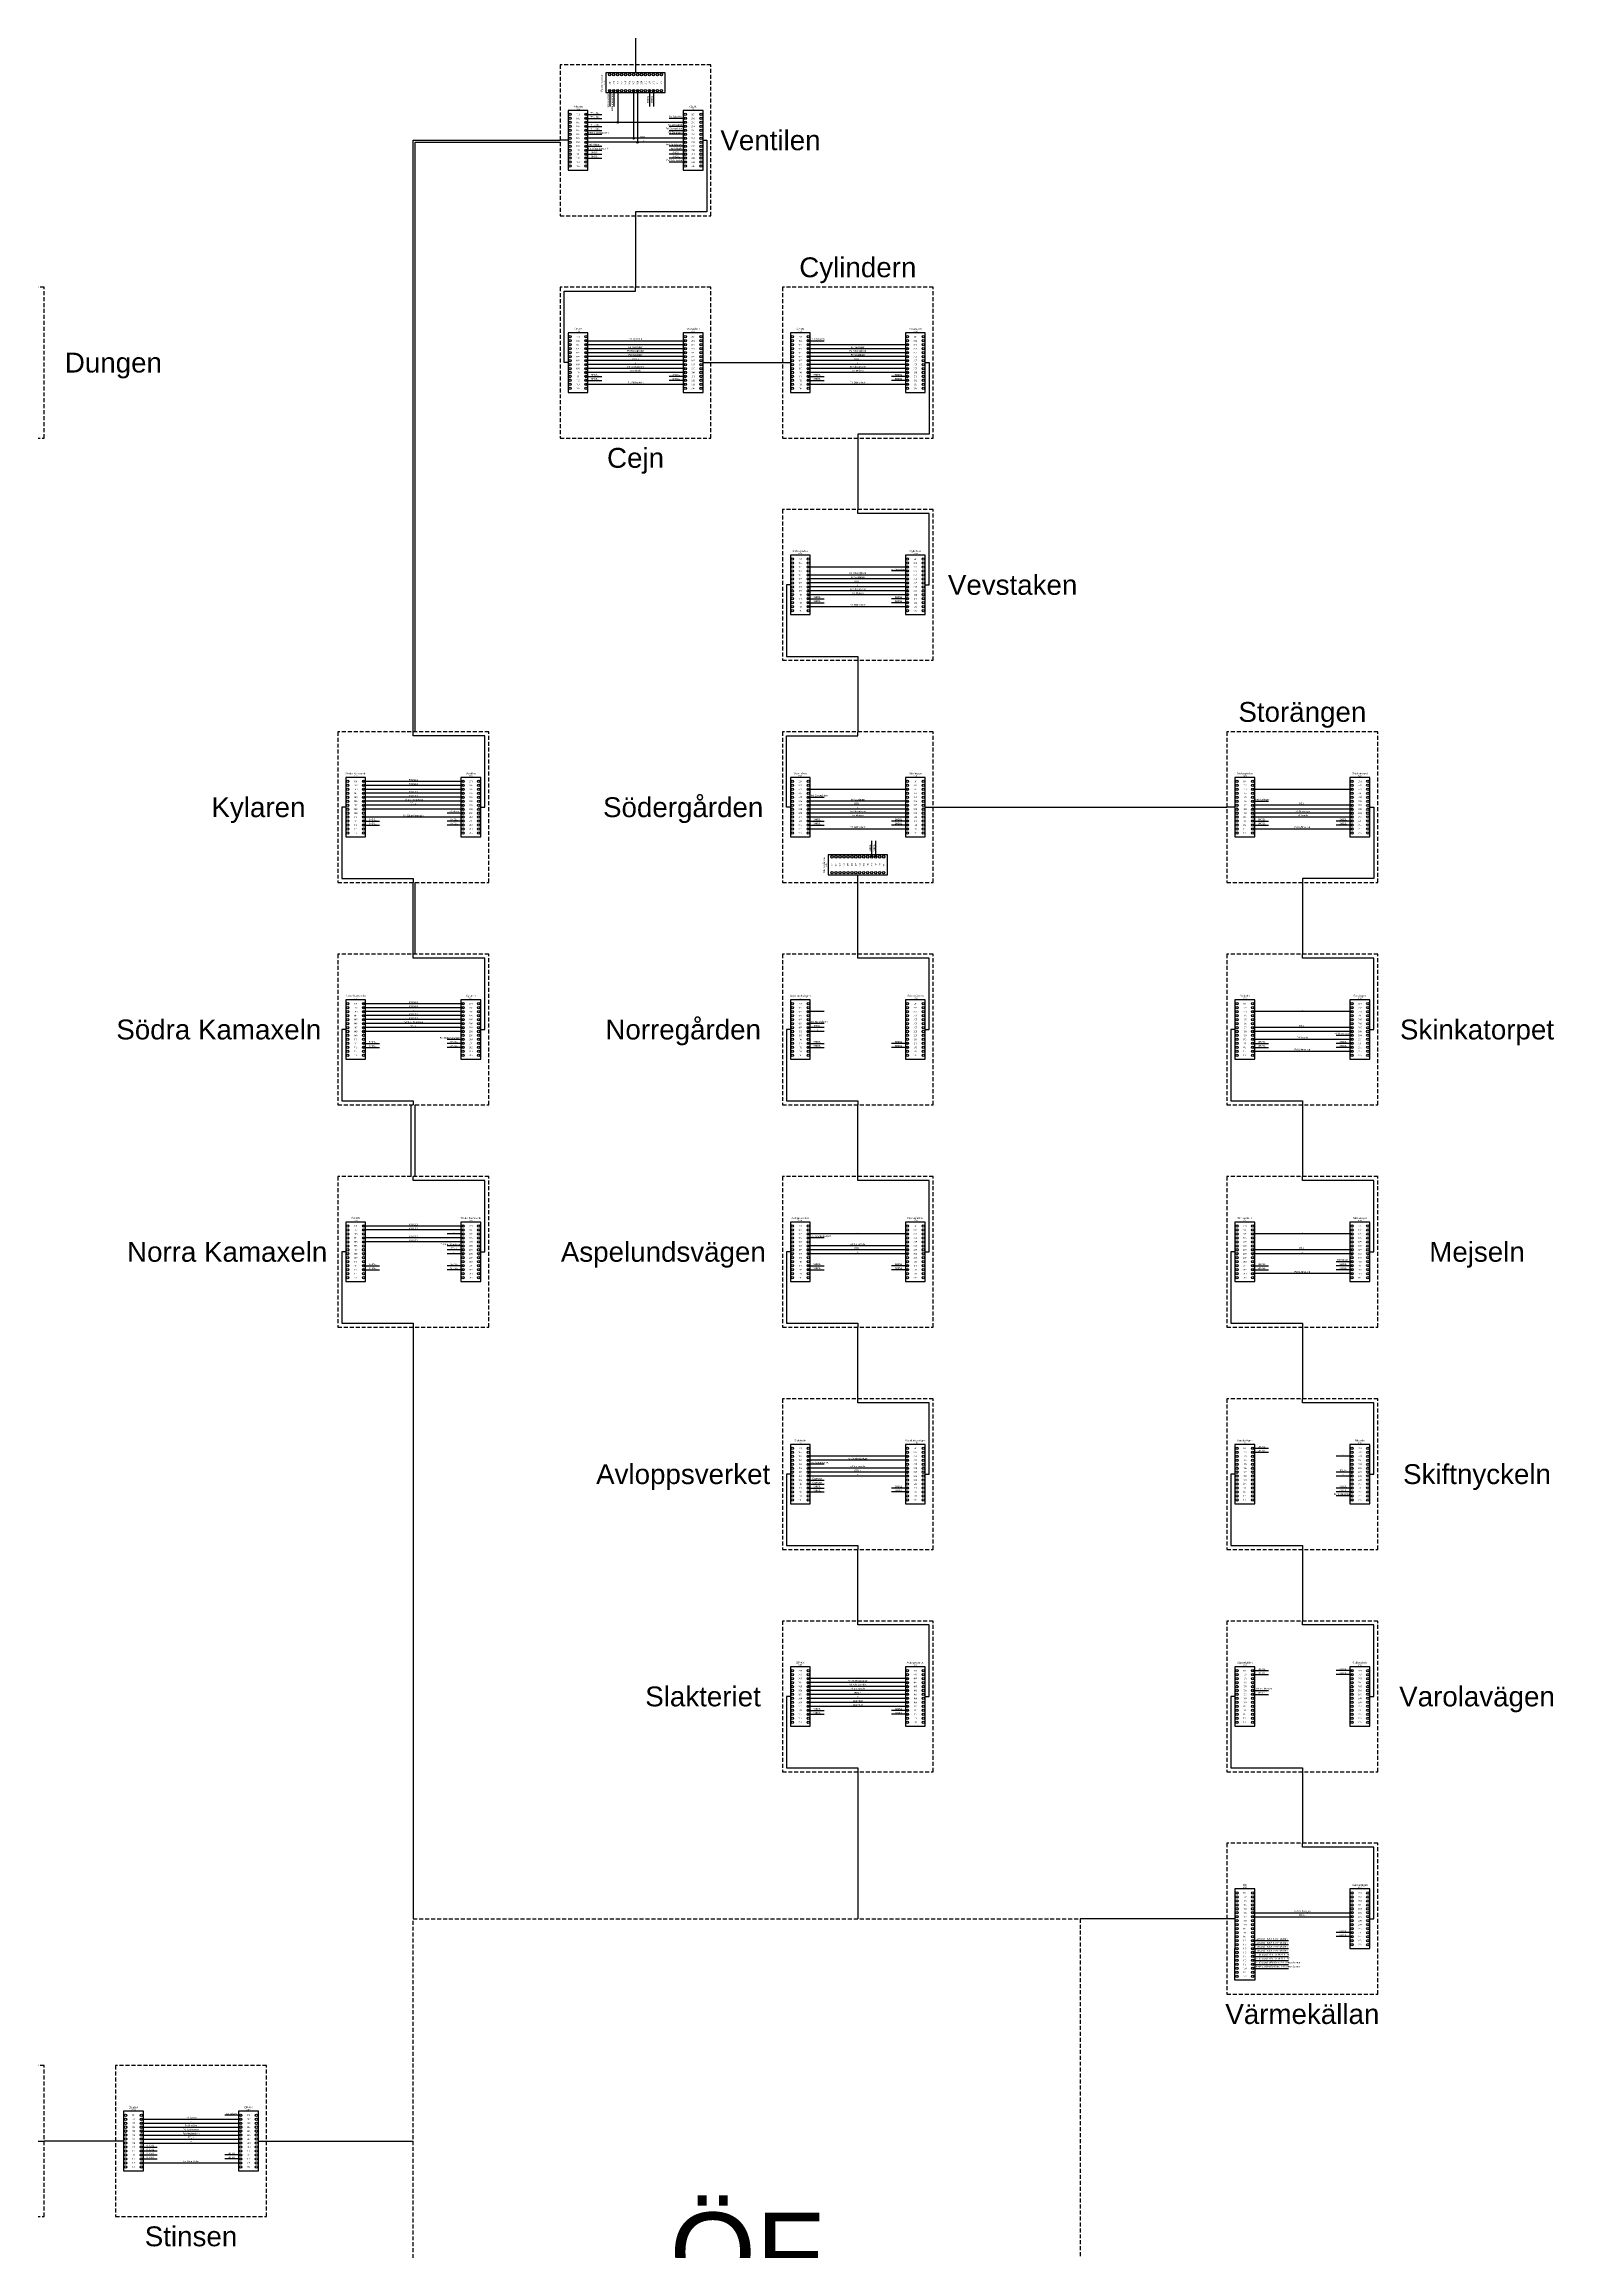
# Model space of a CAD drawing. Header units: millimetres. Extents: x -2095 to -606, y -833 to 1125.
# Drawn here: x -987 to -606, y -106 to 450 of the extents above; entities that cross this region are included whole.
import ezdxf
from ezdxf.enums import TextEntityAlignment as Align

# ---------------------------------------------------------------- set-up
doc = ezdxf.new("R2010")
doc.units = ezdxf.units.MM
doc.header["$MEASUREMENT"] = 0
doc.linetypes.add('DASHEDX2', pattern=[1.5, 1, -0.5])
for name, color, linetype in [('FEL', 1, 'Continuous'), ('FELSIGNAL KABEL', 1, 'Continuous'), ('Infotext', 7, 'Continuous'), ('Linje', 7, 'Continuous'), ('MINUS', 7, 'Continuous'), ('Ovrigt', 7, 'Continuous'), ('Plint', 7, 'Continuous'), ('PLUS', 7, 'Continuous'), ('RTU KABEL', 5, 'Continuous'), ('RTU+', 7, 'Continuous'), ('RTU211', 5, 'Continuous'), ('SENEA', 3, 'Continuous'), ('Station', 7, 'DASHEDX2')]:
    doc.layers.add(name, color=color, linetype=linetype)
doc.styles.add('plintnummer', font='iso.shx')
doc.styles.get("Standard").update_dxf_attribs({"font": 'arial.ttf'})

# ---------------------------------------------------------------- blocks, each defined once
blk = doc.blocks.new('stn4')
blk.add_lwpolyline([(-19, -19), (19, -19), (19, 19), (-19, 19)], close=True)
blk.add_attdef('STATIONSNAMN', text='', height=5).set_placement((0, -24), align=Align.MIDDLE_CENTER)
blk = doc.blocks.new('fstn')
blk.add_lwpolyline([(0, 168), (168, 168), (168, 0), (0, 0)], close=True)
blk.add_attdef('FÖRDELNINGSSTATION', text='', height=20).set_placement((84, 84), align=Align.MIDDLE_CENTER)
blk = doc.blocks.new('*U5')
for p, q in [((5, 15), (0, 15)), ((0, 15), (0, 0)), ((5, 0), (5, 15)), ((0, 0), (5, 0))]:
    blk.add_line(p, q)
for centre in [(0.5, 14), (0.5, 13), (0.5, 12), (0.5, 11), (4.5, 14), (4.5, 13), (4.5, 12), (4.5, 11), (0.5, 10), (0.5, 9), (0.5, 8), (0.5, 7), (0.5, 6), (4.5, 10), (4.5, 9), (4.5, 8), (4.5, 7), (4.5, 6), (0.5, 5), (0.5, 4), (0.5, 3), (0.5, 2), (0.5, 1), (4.5, 5), (4.5, 4), (4.5, 3), (4.5, 2), (4.5, 1)]:
    blk.add_circle(centre, 0.3)
at = {"lineweight": 5, "char_height": 0.4, "attachment_point": 5, "style": 'plintnummer'}
for s, insert in [('204', (2.5, 11)), ('203', (2.5, 12)), ('202', (2.5, 13)), ('201', (2.5, 14)), ('208', (2.5, 7)), ('205', (2.5, 10)), ('206', (2.5, 9)), ('207', (2.5, 8)), ('209', (2.5, 6)), ('214', (2.5, 1)), ('210', (2.5, 5)), ('212', (2.5, 3)), ('213', (2.5, 2)), ('211', (2.5, 4))]:
    blk.add_mtext_dynamic_manual_height_columns(s, width=1.4076, gutter_width=1, heights=[0], dxfattribs=dict(at, insert=insert))
for tag, height, p in [('KABELNUMMER', 0.3, (2.5, 15.4)), ('TILL', 0.5, (2.5, 16))]:
    blk.add_attdef(tag, text='', height=height).set_placement(p, align=Align.MIDDLE_CENTER)
blk = doc.blocks.new('*U13')
for p, q in [((5, 15), (0, 15)), ((0, 15), (0, 0)), ((5, 0), (5, 15))]:
    blk.add_line(p, q)
blk.add_lwpolyline([(5, 0), (5, -8), (0, -8), (0, 0)])
for centre in [(0.5, 14), (0.5, 13), (0.5, 12), (0.5, 11), (4.5, 14), (4.5, 13), (4.5, 12), (4.5, 11), (0.5, 10), (0.5, 9), (0.5, 8), (0.5, 7), (0.5, 6), (4.5, 10), (4.5, 9), (4.5, 8), (4.5, 7), (4.5, 6), (0.5, 5), (0.5, 4), (0.5, 3), (0.5, 2), (0.5, 1), (0.5, 0), (4.5, 5), (4.5, 4), (4.5, 3), (4.5, 2), (4.5, 1), (4.5, 0), (0.5, -1), (0.5, -2), (0.5, -3), (0.5, -4), (0.5, -5), (4.5, -1), (4.5, -2), (4.5, -3), (4.5, -4), (4.5, -5), (0.5, -6), (0.5, -7), (4.5, -6), (4.5, -7)]:
    blk.add_circle(centre, 0.3)
at = {"lineweight": 5, "char_height": 0.4, "attachment_point": 5, "style": 'plintnummer'}
for s, insert in [('104', (2.5, 11)), ('103', (2.5, 12)), ('102', (2.5, 13)), ('101', (2.5, 14)), ('108', (2.5, 7)), ('105', (2.5, 10)), ('106', (2.5, 9)), ('107', (2.5, 8)), ('109', (2.5, 6)), ('114', (2.5, 1)), ('115', (2.5, 0)), ('110', (2.5, 5)), ('112', (2.5, 3)), ('113', (2.5, 2)), ('111', (2.5, 4)), ('120', (2.5, -5)), ('115', (2.5, -1)), ('118', (2.5, -3)), ('119', (2.5, -4)), ('117', (2.5, -2)), ('122', (2.5, -7)), ('121', (2.5, -6))]:
    blk.add_mtext_dynamic_manual_height_columns(s, width=1.4076, gutter_width=1, heights=[0], dxfattribs=dict(at, insert=insert))
for tag, height, p in [('KABELNUMMER', 0.3, (2.5, 15.4)), ('TILL', 0.5, (2.5, 16))]:
    blk.add_attdef(tag, text='', height=height).set_placement(p, align=Align.MIDDLE_CENTER)
blk = doc.blocks.new('*U4')
for p, q in [((5, 15), (0, 15)), ((0, 15), (0, 0)), ((5, 0), (5, 15)), ((0, 0), (5, 0))]:
    blk.add_line(p, q)
for centre in [(0.5, 14), (0.5, 13), (0.5, 12), (0.5, 11), (4.5, 14), (4.5, 13), (4.5, 12), (4.5, 11), (0.5, 10), (0.5, 9), (0.5, 8), (0.5, 7), (0.5, 6), (4.5, 10), (4.5, 9), (4.5, 8), (4.5, 7), (4.5, 6), (0.5, 5), (0.5, 4), (0.5, 3), (0.5, 2), (0.5, 1), (4.5, 5), (4.5, 4), (4.5, 3), (4.5, 2), (4.5, 1)]:
    blk.add_circle(centre, 0.3)
at = {"lineweight": 5, "char_height": 0.4, "attachment_point": 5, "style": 'plintnummer'}
for s, insert in [('104', (2.5, 11)), ('103', (2.5, 12)), ('102', (2.5, 13)), ('101', (2.5, 14)), ('108', (2.5, 7)), ('105', (2.5, 10)), ('106', (2.5, 9)), ('107', (2.5, 8)), ('109', (2.5, 6)), ('114', (2.5, 1)), ('110', (2.5, 5)), ('112', (2.5, 3)), ('113', (2.5, 2)), ('111', (2.5, 4))]:
    blk.add_mtext_dynamic_manual_height_columns(s, width=1.4076, gutter_width=1, heights=[0], dxfattribs=dict(at, insert=insert))
for tag, height, p in [('KABELNUMMER', 0.3, (2.5, 15.4)), ('TILL', 0.5, (2.5, 16))]:
    blk.add_attdef(tag, text='', height=height).set_placement(p, align=Align.MIDDLE_CENTER)
blk = doc.blocks.new('*U8')
for p, q in [((5, 15), (0, 15)), ((0, 15), (0, 0)), ((5, 0), (5, 15)), ((0, 0), (5, 0))]:
    blk.add_line(p, q)
for centre in [(0.5, 14), (0.5, 13), (0.5, 12), (0.5, 11), (4.5, 14), (4.5, 13), (4.5, 12), (4.5, 11), (0.5, 10), (0.5, 9), (0.5, 8), (0.5, 7), (0.5, 6), (4.5, 10), (4.5, 9), (4.5, 8), (4.5, 7), (4.5, 6), (0.5, 5), (0.5, 4), (0.5, 3), (0.5, 2), (0.5, 1), (4.5, 5), (4.5, 4), (4.5, 3), (4.5, 2), (4.5, 1)]:
    blk.add_circle(centre, 0.3)
at = {"lineweight": 5, "char_height": 0.4, "attachment_point": 5, "style": 'plintnummer'}
for s, insert in [('304', (2.5, 11)), ('302', (2.5, 13)), ('303', (2.5, 12)), ('301', (2.5, 14)), ('308', (2.5, 7)), ('309', (2.5, 6)), ('305', (2.5, 10)), ('306', (2.5, 9)), ('307', (2.5, 8)), ('314', (2.5, 1)), ('313', (2.5, 2)), ('310', (2.5, 5)), ('312', (2.5, 3)), ('311', (2.5, 4))]:
    blk.add_mtext_dynamic_manual_height_columns(s, width=1.4076, gutter_width=1, heights=[0], dxfattribs=dict(at, insert=insert))
for tag, height, p in [('KABELNUMMER', 0.3, (2.5, 15.4)), ('TILL', 0.5, (2.5, 16))]:
    blk.add_attdef(tag, text='', height=height).set_placement(p, align=Align.MIDDLE_CENTER)
blk = doc.blocks.new('bygel')
h = blk.add_hatch(color=256)
h.dxf.hatch_style = 1
h.paths.add_polyline_path([(0.2, 0, 1), (-0.2, 0, 1)])
blk.add_circle((0, 0), 0.2)

msp = doc.modelspace()

# ---------------------------------------------------------------- linework, layer by layer
at = {"layer": 'FEL'}
for points in [[(-844.24, 438.49), (-844.24, 434.49)], [(-843.24, 438.49), (-843.24, 434.49)], [(-825.24, 431.49), (-829.24, 431.49)], [(-825.24, 429.49), (-829.24, 429.49)], [(-829.24, 428.49), (-825.24, 428.49)], [(-850.24, 427.49), (-846.24, 427.49)], [(-850.24, 424.49), (-846.24, 424.49)], [(-850.24, 423.49), (-846.24, 423.49)], [(-825.24, 427.49), (-829.24, 427.49)], [(-825.24, 424.49), (-829.24, 424.49)], [(-825.24, 423.49), (-829.24, 423.49)], [(-825.24, 420.49), (-829.24, 420.49)], [(-850.24, 375.49), (-825.24, 375.49)], [(-825.24, 373.49), (-850.24, 373.49)], [(-794.24, 375.49), (-790.24, 375.49)], [(-769.24, 373.49), (-794.24, 373.49)], [(-850.24, 372.49), (-825.24, 372.49)], [(-825.24, 371.49), (-850.24, 371.49)], [(-825.24, 368.49), (-850.24, 368.49)], [(-825.24, 367.49), (-850.24, 367.49)], [(-794.24, 372.49), (-769.24, 372.49)], [(-769.24, 371.49), (-794.24, 371.49)], [(-769.24, 368.49), (-794.24, 368.49)], [(-769.24, 367.49), (-794.24, 367.49)], [(-825.24, 364.49), (-850.24, 364.49)], [(-769.24, 364.49), (-794.24, 364.49)], [(-769.24, 317.49), (-773.24, 317.49)], [(-794.24, 316.49), (-769.24, 316.49)], [(-769.24, 315.49), (-794.24, 315.49)], [(-769.24, 312.49), (-794.24, 312.49)], [(-769.24, 311.49), (-794.24, 311.49)], [(-769.24, 308.49), (-794.24, 308.49)], [(-881.24, 259.49), (-906.24, 259.49)], [(-881.24, 256.49), (-885.24, 256.49)], [(-794.24, 260.49), (-790.24, 260.49)], [(-769.24, 259.49), (-794.24, 259.49)], [(-769.24, 256.49), (-794.24, 256.49)], [(-682.24, 259.49), (-678.24, 259.49)], [(-657.24, 256.49), (-682.24, 256.49)], [(-881.24, 255.49), (-906.24, 255.49)], [(-769.24, 255.49), (-794.24, 255.49)], [(-769.24, 252.49), (-794.24, 252.49)], [(-657.24, 255.49), (-682.24, 255.49)], [(-657.24, 252.49), (-682.24, 252.49)], [(-881.24, 203.49), (-906.24, 203.49)], [(-790.24, 203.49), (-794.24, 203.49)], [(-657.24, 200.49), (-661.24, 200.49)], [(-881.24, 199.49), (-885.24, 199.49)], [(-657.24, 199.49), (-682.24, 199.49)], [(-657.24, 196.49), (-682.24, 196.49)], [(-881.24, 147.49), (-885.24, 147.49)], [(-790.24, 149.49), (-794.24, 149.49)], [(-769.24, 147.49), (-794.24, 147.49)], [(-657.24, 140.49), (-682.24, 140.49)], [(-657.24, 143.49), (-661.24, 143.49)], [(-769.24, 93.49), (-794.24, 93.49)], [(-790.24, 92.49), (-794.24, 92.49)], [(-769.24, 91.49), (-794.24, 91.49)], [(-657.24, 84.49), (-661.24, 84.49)], [(-769.24, 37.49), (-794.24, 37.49)], [(-769.24, 36.49), (-794.24, 36.49)], [(-769.24, 35.49), (-794.24, 35.49)], [(-682.24, 35.49), (-678.24, 35.49)], [(-682.24, -20.51), (-657.24, -20.51)], [(-937.24, -71.51), (-941.24, -71.51)], [(-962.24, -72.51), (-937.24, -72.51)], [(-962.24, -74.51), (-937.24, -74.51)], [(-962.24, -75.51), (-937.24, -75.51)], [(-962.24, -76.51), (-937.24, -76.51)], [(-962.24, -83.51), (-937.24, -83.51)]]:
    msp.add_lwpolyline(points, dxfattribs=at)
at = {"layer": 'FELSIGNAL KABEL'}
for points in [[(-893.74, 276.99), (-893.74, 425.99), (-856.74, 425.99)], [(-837.74, 406.99), (-837.74, 388.99)], [(-818.74, 369.99), (-800.74, 369.99)], [(-781.74, 350.99), (-781.74, 332.99)], [(-781.74, 294.99), (-781.74, 276.99)], [(-762.74, 257.99), (-688.74, 257.99)], [(-893.74, 220.99), (-893.74, 238.99)], [(-669.74, 238.99), (-669.74, 220.99)], [(-894.24, 164.99), (-894.24, 182.99)], [(-781.74, 164.99), (-781.74, 182.99)], [(-669.74, 182.99), (-669.74, 164.99)], [(-781.74, 108.99), (-781.74, 126.99)], [(-669.74, 126.99), (-669.74, 108.99)], [(-781.74, 52.99), (-781.74, 70.99)], [(-781.74, 14.99), (-781.74, -22.01)], [(-669.74, 14.99), (-669.74, -3.01)], [(-688.74, -22.01), (-725.74, -22.01)]]:
    msp.add_lwpolyline(points, dxfattribs=at)
at = {"layer": 'Linje'}
for points in [[(-837.74, 574.99), (-837.74, 444.99)], [(-837.74, 444.99), (-837.74, 442.99)], [(-854.74, 425.99), (-856.74, 425.99)], [(-820.74, 425.99), (-819.74, 425.99), (-819.74, 407.99), (-837.74, 407.99), (-837.74, 406.99)], [(-854.74, 369.99), (-855.74, 369.99), (-855.74, 387.99), (-837.74, 387.99), (-837.74, 388.99)], [(-820.74, 369.99), (-818.74, 369.99)], [(-800.74, 369.99), (-798.74, 369.99)], [(-764.74, 369.99), (-763.74, 369.99), (-763.74, 351.99), (-781.74, 351.99), (-781.74, 350.99)], [(-764.74, 313.99), (-763.74, 313.99), (-763.74, 331.99), (-781.74, 331.99), (-781.74, 332.99)], [(-798.74, 313.99), (-799.74, 313.99), (-799.74, 295.99), (-781.74, 295.99), (-781.74, 294.99)], [(-876.74, 257.99), (-875.74, 257.99), (-875.74, 275.99), (-893.74, 275.99), (-893.74, 276.99)], [(-798.74, 257.99), (-799.74, 257.99), (-799.74, 275.99), (-781.74, 275.99), (-781.74, 276.99)], [(-910.74, 257.99), (-911.74, 257.99), (-911.74, 239.99), (-893.74, 239.99), (-893.74, 238.99)], [(-764.74, 257.99), (-762.74, 257.99)], [(-686.74, 257.99), (-688.74, 257.99)], [(-652.74, 257.99), (-651.74, 257.99), (-651.74, 239.99), (-669.74, 239.99), (-669.74, 238.99)], [(-781.74, 238.99), (-781.74, 240.99)], [(-781.74, 220.99), (-781.74, 238.99)], [(-876.74, 201.99), (-875.74, 201.99), (-875.74, 219.99), (-893.74, 219.99), (-893.74, 220.99)], [(-764.74, 201.99), (-763.74, 201.99), (-763.74, 219.99), (-781.74, 219.99), (-781.74, 220.99)], [(-652.74, 201.99), (-651.74, 201.99), (-651.74, 219.99), (-669.74, 219.99), (-669.74, 220.99)], [(-910.74, 201.99), (-911.74, 201.99), (-911.74, 183.99), (-893.74, 183.99), (-893.74, 182.99)], [(-798.74, 201.99), (-799.74, 201.99), (-799.74, 183.99), (-781.74, 183.99), (-781.74, 182.99)], [(-686.74, 201.99), (-687.74, 201.99), (-687.74, 183.99), (-669.74, 183.99), (-669.74, 182.99)], [(-876.74, 145.99), (-875.74, 145.99), (-875.74, 163.99), (-893.74, 163.99), (-893.74, 164.99)], [(-764.74, 145.99), (-763.74, 145.99), (-763.74, 163.99), (-781.74, 163.99), (-781.74, 164.99)], [(-652.74, 145.99), (-651.74, 145.99), (-651.74, 163.99), (-669.74, 163.99), (-669.74, 164.99)], [(-910.74, 145.99), (-911.74, 145.99), (-911.74, 127.99), (-893.74, 127.99), (-893.74, 126.99)], [(-798.74, 145.99), (-799.74, 145.99), (-799.74, 127.99), (-781.74, 127.99), (-781.74, 126.99)], [(-686.74, 145.99), (-687.74, 145.99), (-687.74, 127.99), (-669.74, 127.99), (-669.74, 126.99)], [(-764.74, 89.99), (-763.74, 89.99), (-763.74, 107.99), (-781.74, 107.99), (-781.74, 108.99)], [(-652.74, 89.99), (-651.74, 89.99), (-651.74, 107.99), (-669.74, 107.99), (-669.74, 108.99)], [(-798.74, 89.99), (-799.74, 89.99), (-799.74, 71.99), (-781.74, 71.99), (-781.74, 70.99)], [(-686.74, 89.99), (-687.74, 89.99), (-687.74, 71.99), (-669.74, 71.99), (-669.74, 70.99)], [(-669.74, 70.99), (-669.74, 52.99)], [(-764.74, 33.99), (-763.74, 33.99), (-763.74, 51.99), (-781.74, 51.99), (-781.74, 52.99)], [(-652.74, 33.99), (-651.74, 33.99), (-651.74, 51.99), (-669.74, 51.99), (-669.74, 52.99)], [(-798.74, 33.99), (-799.74, 33.99), (-799.74, 15.99), (-781.74, 15.99), (-781.74, 14.99)], [(-686.74, 33.99), (-687.74, 33.99), (-687.74, 15.99), (-669.74, 15.99), (-669.74, 14.99)], [(-652.74, -22.01), (-651.74, -22.01), (-651.74, -4.01), (-669.74, -4.01), (-669.74, -3.01)], [(-686.74, -22.01), (-688.74, -22.01)], [(-988.74, -78.01), (-986.74, -78.01)], [(-968.74, -78.01), (-986.74, -78.01)], [(-966.74, -78.01), (-968.74, -78.01)], [(-949.74, -78.01), (-949.74, -78.01)], [(-932.74, -78.01), (-930.74, -78.01)], [(-930.74, -78.01), (-893.74, -78.01)]]:
    msp.add_lwpolyline(points, dxfattribs=at)
msp.add_lwpolyline([(-837.74, 369.99), (-837.74, 369.99)], close=True, dxfattribs=at)
at = {"layer": 'MINUS'}
for points in [[(-842.24, 438.49), (-842.24, 430.49)], [(-825.24, 430.49), (-850.24, 430.49)], [(-825.24, 374.49), (-850.24, 374.49)], [(-769.24, 374.49), (-794.24, 374.49)], [(-769.24, 318.49), (-794.24, 318.49)], [(-881.24, 262.49), (-906.24, 262.49)], [(-769.24, 262.49), (-794.24, 262.49)], [(-657.24, 262.49), (-682.24, 262.49)], [(-881.24, 206.49), (-906.24, 206.49)], [(-790.24, 206.49), (-794.24, 206.49)], [(-657.24, 206.49), (-682.24, 206.49)], [(-881.24, 150.49), (-885.24, 150.49)], [(-769.24, 150.49), (-794.24, 150.49)], [(-657.24, 150.49), (-682.24, 150.49)], [(-769.24, 94.49), (-794.24, 94.49)], [(-657.24, 94.49), (-661.24, 94.49)], [(-769.24, 38.49), (-794.24, 38.49)], [(-962.24, -73.51), (-937.23, -73.51)]]:
    msp.add_lwpolyline(points, dxfattribs=at)
at = {"layer": 'Ovrigt'}
for points in [[(-794.24, 88.49), (-790.24, 88.49)], [(-794.24, 87.49), (-790.24, 87.49)], [(-769.24, 32.49), (-794.24, 32.49)], [(-769.24, 31.49), (-794.24, 31.49)], [(-682.24, -27.51), (-673.24, -27.51)], [(-682.24, -28.51), (-673.24, -28.51)], [(-682.24, -29.51), (-673.24, -29.51)], [(-682.24, -30.51), (-673.24, -30.51)], [(-682.24, -31.51), (-673.24, -31.51)], [(-682.24, -32.51), (-673.24, -32.51)], [(-682.24, -33.51), (-673.24, -33.51)], [(-682.24, -34.51), (-673.24, -34.51)]]:
    msp.add_lwpolyline(points, dxfattribs=at)
at = {"layer": 'PLUS'}
for points in [[(-837.24, 438.49), (-837.24, 425.49)], [(-825.24, 425.49), (-850.24, 425.49)], [(-825.24, 369.49), (-850.24, 369.49)], [(-769.24, 369.49), (-794.24, 369.49)], [(-769.24, 313.49), (-794.24, 313.49)], [(-881.24, 257.49), (-906.24, 257.49)], [(-769.24, 257.49), (-794.24, 257.49)], [(-657.24, 257.49), (-682.24, 257.49)], [(-881.24, 201.49), (-906.24, 201.49)], [(-790.24, 201.49), (-794.24, 201.49)], [(-657.24, 201.49), (-682.24, 201.49)], [(-881.24, 145.49), (-885.24, 145.49)], [(-769.24, 145.49), (-794.24, 145.49)], [(-657.24, 145.49), (-682.24, 145.49)], [(-769.24, 89.49), (-794.24, 89.49)], [(-657.24, 89.49), (-661.24, 89.49)], [(-769.24, 33.49), (-794.24, 33.49)], [(-962.24, -78.51), (-937.23, -78.51)]]:
    msp.add_lwpolyline(points, dxfattribs=at)
at = {"layer": 'RTU KABEL'}
for points in [[(-893.24, 276.99), (-893.24, 425.49), (-856.74, 425.49)], [(-893.24, 220.99), (-893.24, 238.99)], [(-893.24, 164.99), (-893.24, 182.99)], [(-893.74, 126.99), (-893.74, -22.01)]]:
    msp.add_lwpolyline(points, dxfattribs=at)
at = {"layer": 'RTU+'}
for points in [[(-838.24, 438.49), (-838.24, 426.49)], [(-825.24, 426.49), (-850.24, 426.49)], [(-825.24, 370.49), (-850.24, 370.49)], [(-769.24, 370.49), (-794.24, 370.49)], [(-769.24, 314.49), (-794.24, 314.49)], [(-881.24, 258.49), (-906.24, 258.49)], [(-769.24, 258.49), (-794.24, 258.49)], [(-657.24, 258.49), (-682.24, 258.49)], [(-881.24, 202.49), (-906.24, 202.49)], [(-790.24, 202.49), (-794.24, 202.49)], [(-657.24, 202.49), (-682.24, 202.49)], [(-881.24, 146.49), (-885.24, 146.49)], [(-769.24, 146.49), (-794.24, 146.49)], [(-657.24, 146.49), (-682.24, 146.49)], [(-769.24, 90.49), (-794.24, 90.49)], [(-657.24, 90.49), (-661.24, 90.49)], [(-769.24, 34.49), (-794.24, 34.49)], [(-682.24, 34.49), (-678.24, 34.49)], [(-682.24, -21.51), (-657.24, -21.51)], [(-962.24, -77.51), (-937.23, -77.51)]]:
    msp.add_lwpolyline(points, dxfattribs=at)
at = {"layer": 'RTU211'}
for points in [[(-850.24, 432.49), (-846.24, 432.49)], [(-850.24, 431.49), (-846.24, 431.49)], [(-850.24, 429.49), (-846.24, 429.49)], [(-850.24, 428.49), (-846.24, 428.49)], [(-881.24, 264.49), (-906.24, 264.49)], [(-881.24, 263.49), (-906.24, 263.49)], [(-881.24, 261.49), (-906.24, 261.49)], [(-881.24, 260.49), (-906.24, 260.49)], [(-881.24, 208.49), (-906.24, 208.49)], [(-881.24, 207.49), (-906.24, 207.49)], [(-881.24, 205.49), (-906.24, 205.49)], [(-881.24, 204.49), (-906.24, 204.49)], [(-881.24, 152.49), (-906.24, 152.49)], [(-881.24, 151.49), (-906.24, 151.49)], [(-881.24, 149.49), (-906.24, 149.49)], [(-881.24, 148.49), (-906.24, 148.49)]]:
    msp.add_lwpolyline(points, dxfattribs=at)
at = {"layer": 'SENEA'}
for points in [[(-834.24, 438.49), (-834.24, 434.49)], [(-833.24, 438.49), (-833.24, 434.49)], [(-850.24, 422.49), (-846.24, 422.49)], [(-850.24, 421.49), (-846.24, 421.49)], [(-825.24, 422.49), (-829.24, 422.49)], [(-825.24, 421.49), (-829.24, 421.49)], [(-850.24, 366.49), (-846.24, 366.49)], [(-850.24, 365.49), (-846.24, 365.49)], [(-825.24, 366.49), (-829.24, 366.49)], [(-825.24, 365.49), (-829.24, 365.49)], [(-794.24, 366.49), (-790.24, 366.49)], [(-794.24, 365.49), (-790.24, 365.49)], [(-769.24, 366.49), (-773.24, 366.49)], [(-769.24, 365.49), (-773.24, 365.49)], [(-794.24, 310.49), (-790.24, 310.49)], [(-794.24, 309.49), (-790.24, 309.49)], [(-769.24, 310.49), (-773.24, 310.49)], [(-769.24, 309.49), (-773.24, 309.49)], [(-906.24, 254.49), (-902.24, 254.49)], [(-906.24, 253.49), (-902.24, 253.49)], [(-881.24, 254.49), (-885.24, 254.49)], [(-881.24, 253.49), (-885.24, 253.49)], [(-794.24, 254.49), (-790.24, 254.49)], [(-794.24, 253.49), (-790.24, 253.49)], [(-769.24, 254.49), (-773.24, 254.49)], [(-769.24, 253.49), (-773.24, 253.49)], [(-682.24, 254.49), (-678.24, 254.49)], [(-682.24, 253.49), (-678.24, 253.49)], [(-657.24, 254.49), (-661.24, 254.49)], [(-657.24, 253.49), (-661.24, 253.49)], [(-778.24, 245.49), (-778.24, 249.49)], [(-777.24, 245.49), (-777.24, 249.49)], [(-906.24, 198.49), (-902.24, 198.49)], [(-906.24, 197.49), (-902.24, 197.49)], [(-881.24, 198.49), (-885.24, 198.49)], [(-881.24, 197.49), (-885.24, 197.49)], [(-794.24, 198.49), (-790.24, 198.49)], [(-794.24, 197.49), (-790.24, 197.49)], [(-769.24, 198.49), (-773.24, 198.49)], [(-769.24, 197.49), (-773.24, 197.49)], [(-682.24, 198.49), (-678.24, 198.49)], [(-682.24, 197.49), (-678.24, 197.49)], [(-657.24, 198.49), (-661.24, 198.49)], [(-657.24, 197.49), (-661.24, 197.49)], [(-906.24, 142.49), (-902.24, 142.49)], [(-906.24, 141.49), (-902.24, 141.49)], [(-881.24, 142.49), (-885.24, 142.49)], [(-881.24, 141.49), (-885.24, 141.49)], [(-794.24, 142.49), (-790.24, 142.49)], [(-794.24, 141.49), (-790.24, 141.49)], [(-769.24, 142.49), (-773.24, 142.49)], [(-769.24, 141.49), (-773.24, 141.49)], [(-682.24, 142.49), (-678.24, 142.49)], [(-682.24, 141.49), (-678.24, 141.49)], [(-657.24, 142.49), (-661.24, 142.49)], [(-657.24, 141.49), (-661.24, 141.49)], [(-682.24, 96.49), (-678.24, 96.49)], [(-682.24, 95.49), (-678.24, 95.49)], [(-794.24, 86.49), (-790.24, 86.49)], [(-794.24, 85.49), (-790.24, 85.49)], [(-769.24, 86.49), (-773.24, 86.49)], [(-769.24, 85.49), (-773.24, 85.49)], [(-657.24, 86.49), (-661.24, 86.49)], [(-657.24, 85.49), (-661.24, 85.49)], [(-682.24, 40.49), (-678.24, 40.49)], [(-682.24, 39.49), (-678.24, 39.49)], [(-657.24, 40.49), (-661.24, 40.49)], [(-657.24, 39.49), (-661.24, 39.49)], [(-794.24, 30.49), (-790.24, 30.49)], [(-794.24, 29.49), (-790.24, 29.49)], [(-769.24, 30.49), (-773.24, 30.49)], [(-769.24, 29.49), (-773.24, 29.49)], [(-657.24, -25.51), (-661.24, -25.51)], [(-657.24, -26.51), (-661.24, -26.51)], [(-962.24, -79.51), (-958.24, -79.51)], [(-962.24, -80.51), (-958.24, -80.51)], [(-962.24, -81.51), (-958.24, -81.51)], [(-962.24, -82.51), (-958.24, -82.51)], [(-937.24, -81.51), (-941.24, -81.51)], [(-937.24, -82.51), (-941.24, -82.51)]]:
    msp.add_lwpolyline(points, dxfattribs=at)

# ---------------------------------------------------------------- block references
at = {"layer": 'Linje', "rotation": 90.00000000000001}
msp.add_blockref('*U4', (-774.24, 240.99), dxfattribs=at).add_auto_attribs({'TILL': 'Norregården', 'KABELNUMMER': 'S250'})
at = {"layer": 'MINUS'}
msp.add_blockref('bygel', (-842.24, 430.49), dxfattribs=at)
at = {"layer": 'Plint', "rotation": 90.00000000000001}
msp.add_blockref('*U8', (-830.24, 437.99), dxfattribs=at).add_auto_attribs({'TILL': 'Brandmannen', 'KABELNUMMER': 'S150'})
at = {"layer": 'Plint'}
for name, p, values in [('*U4', (-854.74, 418.49), {'TILL': 'Kylaren', 'KABELNUMMER': 'S152'}), ('*U5', (-825.74, 418.49), {'TILL': 'CEJN', 'KABELNUMMER': 'S'}), ('*U4', (-854.74, 362.49), {'TILL': 'CEJN', 'KABELNUMMER': 'S160'}), ('*U5', (-825.74, 362.49), {'TILL': 'Vevstaken', 'KABELNUMMER': 'S250'}), ('*U4', (-798.74, 362.49), {'TILL': 'CEJN', 'KABELNUMMER': 'S160'}), ('*U5', (-769.74, 362.49), {'TILL': 'Vevstaken', 'KABELNUMMER': 'S250'}), ('*U4', (-798.74, 306.49), {'TILL': 'Södergården', 'KABELNUMMER': 'S423'}), ('*U5', (-769.74, 306.49), {'TILL': 'Cylindern', 'KABELNUMMER': 'S250'}), ('*U4', (-910.74, 250.49), {'TILL': 'Södra Kamaxeln', 'KABELNUMMER': 'S152'}), ('*U5', (-881.74, 250.49), {'TILL': 'Ventilen', 'KABELNUMMER': 'S122'}), ('*U5', (-798.74, 250.49), {'TILL': 'Vevstaken', 'KABELNUMMER': 'S339'}), ('*U8', (-769.74, 250.49), {'TILL': 'Storängen', 'KABELNUMMER': 'S341'}), ('*U4', (-686.74, 250.49), {'TILL': 'Södergården', 'KABELNUMMER': 'S454'}), ('*U5', (-657.74, 250.49), {'TILL': 'Skinkatorpet', 'KABELNUMMER': 'S456'}), ('*U4', (-910.74, 194.49), {'TILL': 'Norra Kamaxeln', 'KABELNUMMER': 'S152'}), ('*U5', (-881.74, 194.49), {'TILL': 'Kylaren', 'KABELNUMMER': 'S390'}), ('*U4', (-798.74, 194.49), {'TILL': 'Aspelundsvägen', 'KABELNUMMER': 'S81'}), ('*U5', (-769.74, 194.49), {'TILL': 'Södergården', 'KABELNUMMER': 'S250'}), ('*U4', (-686.74, 194.49), {'TILL': 'Mejseln', 'KABELNUMMER': 'S458'}), ('*U5', (-657.74, 194.49), {'TILL': 'Storängen', 'KABELNUMMER': 'S456'}), ('*U4', (-910.74, 138.49), {'TILL': 'ÖF-KK', 'KABELNUMMER': 'S666'}), ('*U5', (-881.74, 138.49), {'TILL': 'Södra Kamaxeln', 'KABELNUMMER': 'S668'}), ('*U4', (-798.74, 138.49), {'TILL': 'Avloppsverket', 'KABELNUMMER': 'S138'}), ('*U5', (-769.74, 138.49), {'TILL': 'Norregården', 'KABELNUMMER': 'S296'}), ('*U5', (-686.74, 138.49), {'TILL': 'Skiftnyckeln', 'KABELNUMMER': 'S482'}), ('*U4', (-657.74, 138.49), {'TILL': 'Skinatorpet', 'KABELNUMMER': 'S458'}), ('*U4', (-798.74, 82.49), {'TILL': 'Slakteriet', 'KABELNUMMER': 'S36'}), ('*U5', (-769.74, 82.49), {'TILL': 'Aspelundsvägen', 'KABELNUMMER': 'S138'}), ('*U4', (-686.74, 82.49), {'TILL': 'Varolavägen', 'KABELNUMMER': 'S'}), ('*U5', (-657.74, 82.49), {'TILL': 'Mejseln', 'KABELNUMMER': 'S482'}), ('*U5', (-798.74, 26.49), {'TILL': 'ÖF-KK', 'KABELNUMMER': 'S355'}), ('*U4', (-769.74, 26.49), {'TILL': 'Avloppsverket', 'KABELNUMMER': 'S36'}), ('*U4', (-686.74, 26.49), {'TILL': 'Värmekällan', 'KABELNUMMER': 'S724'}), ('*U5', (-657.74, 26.49), {'TILL': 'Skiftnyckeln', 'KABELNUMMER': 'S482'}), ('*U13', (-686.74, -29.51), {'TILL': 'ÖF', 'KABELNUMMER': 'S597'}), ('*U5', (-657.74, -29.51), {'TILL': 'Varolavägen', 'KABELNUMMER': 'S647'}), ('*U4', (-966.74, -85.51), {'TILL': 'Eldaren', 'KABELNUMMER': 'S426'}), ('*U5', (-937.74, -85.51), {'TILL': 'ÖF-KK', 'KABELNUMMER': 'S152'})]:
    msp.add_blockref(name, p, dxfattribs=at).add_auto_attribs(values)
at = {"layer": 'PLUS'}
msp.add_blockref('bygel', (-837.24, 425.49), dxfattribs=at)
at = {"layer": 'RTU+'}
msp.add_blockref('bygel', (-838.24, 426.49), dxfattribs=at)
at = {"layer": 'Station'}
ref = msp.add_blockref('stn4', (-837.74, 425.99), dxfattribs=at)
ref.add_attrib('STATIONSNAMN', 'Ventilen', dxfattribs={"layer": '0', "height": 5}).set_placement((-803.74, 425.99), align=Align.MIDDLE_CENTER)
ref = msp.add_blockref('stn4', (-781.74, 369.99), dxfattribs=at)
ref.add_attrib('STATIONSNAMN', 'Cylindern', dxfattribs={"layer": '0', "height": 5}).set_placement((-781.74, 393.99), align=Align.MIDDLE_CENTER)
ref = msp.add_blockref('stn4', (-1005.74, 369.99), dxfattribs=at)
ref.add_attrib('STATIONSNAMN', 'Dungen', dxfattribs={"layer": '0', "height": 5}).set_placement((-969.29, 369.99), align=Align.MIDDLE_CENTER)
for name, p, values in [('stn4', (-837.74, 369.99), {'STATIONSNAMN': 'Cejn'}), ('stn4', (-669.74, -22.01), {'STATIONSNAMN': 'Värmekällan'}), ('fstn', (-893.74, -190.01), {'FÖRDELNINGSSTATION': 'ÖF'}), ('stn4', (-949.74, -78.01), {'STATIONSNAMN': 'Stinsen'})]:
    msp.add_blockref(name, p, dxfattribs=at).add_auto_attribs(values)
ref = msp.add_blockref('stn4', (-781.74, 313.99), dxfattribs=at)
ref.add_attrib('STATIONSNAMN', 'Vevstaken', dxfattribs={"layer": '0', "height": 5}).set_placement((-742.74, 313.99), align=Align.MIDDLE_CENTER)
ref = msp.add_blockref('stn4', (-669.74, 257.99), dxfattribs=at)
ref.add_attrib('STATIONSNAMN', 'Storängen', dxfattribs={"layer": '0', "height": 5}).set_placement((-669.74, 281.99), align=Align.MIDDLE_CENTER)
ref = msp.add_blockref('stn4', (-893.74, 257.99), dxfattribs=at)
ref.add_attrib('STATIONSNAMN', 'Kylaren', dxfattribs={"layer": '0', "height": 5}).set_placement((-932.74, 257.99), align=Align.MIDDLE_CENTER)
ref = msp.add_blockref('stn4', (-781.74, 257.99), dxfattribs=at)
ref.add_attrib('STATIONSNAMN', 'Södergården', dxfattribs={"layer": '0', "height": 5}).set_placement((-825.74, 257.99), align=Align.MIDDLE_CENTER)
ref = msp.add_blockref('stn4', (-893.74, 201.99), dxfattribs=at)
ref.add_attrib('STATIONSNAMN', 'Södra Kamaxeln', dxfattribs={"layer": '0', "height": 5}).set_placement((-942.74, 201.99), align=Align.MIDDLE_CENTER)
ref = msp.add_blockref('stn4', (-781.74, 201.99), dxfattribs=at)
ref.add_attrib('STATIONSNAMN', 'Norregården', dxfattribs={"layer": '0', "height": 5}).set_placement((-825.74, 201.99), align=Align.MIDDLE_CENTER)
ref = msp.add_blockref('stn4', (-669.74, 201.99), dxfattribs=at)
ref.add_attrib('STATIONSNAMN', 'Skinkatorpet', dxfattribs={"layer": '0', "height": 5}).set_placement((-625.74, 201.99), align=Align.MIDDLE_CENTER)
ref = msp.add_blockref('stn4', (-893.74, 145.99), dxfattribs=at)
ref.add_attrib('STATIONSNAMN', 'Norra Kamaxeln', dxfattribs={"layer": '0', "height": 5}).set_placement((-940.63, 145.99), align=Align.MIDDLE_CENTER)
ref = msp.add_blockref('stn4', (-781.74, 145.99), dxfattribs=at)
ref.add_attrib('STATIONSNAMN', 'Aspelundsvägen', dxfattribs={"layer": '0', "height": 5}).set_placement((-830.74, 145.99), align=Align.MIDDLE_CENTER)
ref = msp.add_blockref('stn4', (-669.74, 145.99), dxfattribs=at)
ref.add_attrib('STATIONSNAMN', 'Mejseln', dxfattribs={"layer": '0', "height": 5}).set_placement((-625.74, 145.99), align=Align.MIDDLE_CENTER)
ref = msp.add_blockref('stn4', (-781.74, 89.99), dxfattribs=at)
ref.add_attrib('STATIONSNAMN', 'Avloppsverket', dxfattribs={"layer": '0', "height": 5}).set_placement((-825.74, 89.99), align=Align.MIDDLE_CENTER)
ref = msp.add_blockref('stn4', (-669.74, 89.99), dxfattribs=at)
ref.add_attrib('STATIONSNAMN', 'Skiftnyckeln', dxfattribs={"layer": '0', "height": 5}).set_placement((-625.74, 89.99), align=Align.MIDDLE_CENTER)
ref = msp.add_blockref('stn4', (-781.74, 33.99), dxfattribs=at)
ref.add_attrib('STATIONSNAMN', 'Slakteriet', dxfattribs={"layer": '0', "height": 5}).set_placement((-820.74, 33.99), align=Align.MIDDLE_CENTER)
ref = msp.add_blockref('stn4', (-669.74, 33.99), dxfattribs=at)
ref.add_attrib('STATIONSNAMN', 'Varolavägen', dxfattribs={"layer": '0', "height": 5}).set_placement((-625.74, 33.99), align=Align.MIDDLE_CENTER)
ref = msp.add_blockref('stn4', (-1005.74, -78.01), dxfattribs=at)
ref.add_attrib('STATIONSNAMN', 'Eldaren', dxfattribs={"layer": '0', "height": 5}).set_placement((-1005.74, -54.01), align=Align.MIDDLE_CENTER)

# ---------------------------------------------------------------- texts
at = {"layer": 'Infotext', "char_height": 0.4, "attachment_point": 5, "rotation": 90}
for s, width, insert in [('Fel Karusellen', 3.887, (-844.64, 435.99)), ('Fel Brandmannen', 5.5517, (-843.64, 435.57)), ('SHDSL', 3.887, (-834.64, 436.24)), ('SHDSL', 3.887, (-833.64, 436.24)), ('SHDSL', 3.887, (-778.64, 247.74)), ('SHDSL', 3.887, (-777.64, 247.74))]:
    msp.add_mtext_dynamic_manual_height_columns(s, width=width, gutter_width=1, heights=[0], dxfattribs=dict(at, insert=insert))
at = {"layer": 'Infotext', "char_height": 0.4, "attachment_point": 5}
for s, width, insert in [('RTU 211', 3.887, (-847.99, 432.89)), ('RTU 211', 3.887, (-847.99, 431.89)), ('RTU 211', 3.887, (-847.99, 429.89)), ('RTU 211', 3.887, (-847.99, 428.89)), ('-', 3.887, (-835.74, 430.89)), ('Fel Södergården', 6.3401, (-828.07, 428.89)), ('Fel Vevstaken', 3.887, (-827.75, 429.89)), ('Fel Cylindern', 3.887, (-827.63, 431.89)), ('Fel Södra Kamaxeln', 5.5127, (-847.05, 423.89)), ('Fel Norra Kamaxeln', 6.2777, (-847.08, 427.89)), ('Fel Kylaren', 3.887, (-848.14, 424.89)), ('SHDSL', 3.887, (-847.99, 422.89)), ('RTU +', 3.887, (-835.74, 426.89)), ('+', 3.887, (-835.74, 425.89)), ('Fel Skinkatorpet', 5.2407, (-827.98, 424.89)), ('Fel Storängen', 5.1495, (-827.8, 427.89)), ('Fel Mejseln', 3.887, (-827.41, 423.89)), ('SHDSL', 3.887, (-827.49, 422.89)), ('SHDSL', 3.887, (-847.99, 421.89)), ('Fel Skiftnyckeln', 3.887, (-827.95, 420.89)), ('SHDSL', 3.887, (-827.49, 421.89)), ('Fel Södergården', 6.3401, (-837.74, 372.89)), ('Fel Vevstaken', 3.887, (-837.74, 373.89)), ('Fel Cylindern', 3.887, (-837.74, 375.89)), ('-', 3.887, (-837.74, 374.89)), ('Fel Cylindern', 3.887, (-791.8, 375.89)), ('Fel Södergården', 6.3401, (-781.74, 372.89)), ('Fel Vevstaken', 3.887, (-781.74, 373.89)), ('-', 3.887, (-781.74, 374.89)), ('SHDSL', 3.887, (-847.99, 366.89)), ('Fel Skinkatorpet', 5.2407, (-837.74, 368.89)), ('Fel Storängen', 5.1495, (-837.74, 371.89)), ('Fel Mejseln', 3.887, (-837.74, 367.89)), ('RTU +', 3.887, (-837.74, 370.89)), ('+', 3.887, (-837.74, 369.89)), ('SHDSL', 3.887, (-827.49, 366.89)), ('SHDSL', 3.887, (-791.99, 366.89)), ('Fel Skinkatorpet', 5.2407, (-781.74, 368.89)), ('Fel Storängen', 5.1495, (-781.74, 371.89)), ('Fel Mejseln', 3.887, (-781.74, 367.89)), ('RTU +', 3.887, (-781.74, 370.89)), ('+', 3.887, (-781.74, 369.89)), ('SHDSL', 3.887, (-771.49, 366.89)), ('SHDSL', 3.887, (-847.99, 365.89)), ('Fel Skiftnyckeln', 3.887, (-837.74, 364.89)), ('SHDSL', 3.887, (-827.49, 365.89)), ('SHDSL', 3.887, (-791.99, 365.89)), ('Fel Skiftnyckeln', 3.887, (-781.74, 364.89)), ('SHDSL', 3.887, (-771.49, 365.89)), ('Fel Södergården', 6.3401, (-781.74, 316.89)), ('-', 3.887, (-781.74, 318.89)), ('Fel Vevstaken', 3.887, (-771.67, 317.89)), ('Fel Skinkatorpet', 5.2407, (-781.74, 312.89)), ('Fel Storängen', 5.1495, (-781.74, 315.89)), ('Fel Mejseln', 3.887, (-781.74, 311.89)), ('RTU +', 3.887, (-781.74, 314.89)), ('+', 3.887, (-781.74, 313.89)), ('SHDSL', 3.887, (-791.99, 310.89)), ('SHDSL', 3.887, (-791.99, 309.89)), ('Fel Skiftnyckeln', 3.887, (-781.74, 308.89)), ('SHDSL', 3.887, (-771.49, 310.89)), ('SHDSL', 3.887, (-771.49, 309.89)), ('RTU 211', 3.887, (-893.74, 264.89)), ('RTU 211', 3.887, (-893.74, 263.89)), ('RTU 211', 3.887, (-893.74, 261.89)), ('-', 3.887, (-893.74, 262.89)), ('-', 3.887, (-781.74, 262.89)), ('-', 3.887, (-669.74, 262.89)), ('Fel Södra Kamaxeln', 5.2804, (-893.74, 255.89)), ('Fel Norra Kamaxeln', 5.1495, (-893.74, 259.89)), ('RTU 211', 3.887, (-893.74, 260.89)), ('RTU +', 3.887, (-893.74, 258.89)), ('+', 3.887, (-893.74, 257.89)), ('Fel Kylaren', 3.887, (-883.49, 256.89)), ('Fel Södergården', 6.3401, (-791.46, 260.89)), ('Fel Skinkatorpet', 5.2407, (-781.74, 256.89)), ('Fel Storängen', 5.1495, (-781.74, 259.89)), ('Fel Mejseln', 3.887, (-781.74, 255.89)), ('RTU +', 3.887, (-781.74, 258.89)), ('+', 3.887, (-781.74, 257.89)), ('Fel Storängen', 3.887, (-679.77, 259.89)), ('Fel Skinkatorpet', 5.2407, (-669.74, 256.89)), ('Fel Mejseln', 3.887, (-669.74, 255.89)), ('RTU +', 3.887, (-669.74, 258.89)), ('+', 3.887, (-669.74, 257.89)), ('SHDSL', 3.887, (-903.99, 254.89)), ('SHDSL', 3.887, (-903.99, 253.89)), ('SHDSL', 3.887, (-883.49, 254.89)), ('SHDSL', 3.887, (-883.49, 253.89)), ('SHDSL', 3.887, (-791.99, 254.89)), ('SHDSL', 3.887, (-791.99, 253.89)), ('Fel Skiftnyckeln', 3.887, (-781.74, 252.89)), ('SHDSL', 3.887, (-771.49, 254.89)), ('SHDSL', 3.887, (-771.49, 253.89)), ('SHDSL', 3.887, (-679.99, 254.89)), ('SHDSL', 3.887, (-679.99, 253.89)), ('Fel Skiftnyckeln', 3.887, (-669.74, 252.89)), ('SHDSL', 3.887, (-659.49, 254.89)), ('SHDSL', 3.887, (-659.49, 253.89)), ('RTU 211', 3.887, (-893.74, 208.89)), ('RTU 211', 3.887, (-893.74, 207.89)), ('RTU 211', 3.887, (-893.74, 205.89)), ('-', 3.887, (-893.74, 206.89)), ('-', 3.887, (-791.98, 206.89)), ('-', 3.887, (-669.74, 206.89)), ('Fel Norra Kamaxeln', 5.1495, (-893.74, 203.89)), ('RTU 211', 3.887, (-893.74, 204.89)), ('RTU +', 3.887, (-893.74, 202.89)), ('+', 3.887, (-893.74, 201.89)), ('Fel Norregården', 5.1495, (-791.45, 203.89)), ('RTU +', 3.887, (-791.98, 202.89)), ('+', 3.887, (-791.98, 201.89)), ('RTU +', 3.887, (-669.74, 202.89)), ('+', 3.887, (-669.74, 201.89)), ('Fel Skinkatorpet', 4.6451, (-659.91, 200.89)), ('SHDSL', 3.887, (-903.99, 198.89)), ('SHDSL', 3.887, (-903.99, 197.89)), ('Fel Södra Kamaxeln', 5.2804, (-884.51, 199.89)), ('SHDSL', 3.887, (-883.49, 198.89)), ('SHDSL', 3.887, (-883.49, 197.89)), ('SHDSL', 3.887, (-791.99, 198.89)), ('SHDSL', 3.887, (-791.99, 197.89)), ('SHDSL', 3.887, (-771.49, 198.89)), ('SHDSL', 3.887, (-771.49, 197.89)), ('SHDSL', 3.887, (-679.99, 198.89)), ('SHDSL', 3.887, (-679.99, 197.89)), ('Fel Skiftnyckeln', 3.887, (-669.74, 196.89)), ('Fel Mejseln', 3.887, (-669.74, 199.89)), ('SHDSL', 3.887, (-659.49, 198.89)), ('SHDSL', 3.887, (-659.49, 197.89)), ('RTU 211', 3.887, (-893.74, 152.89)), ('RTU 211', 3.887, (-893.74, 151.89)), ('-', 3.887, (-883.49, 150.89)), ('Fel Aspelundsvägen', 5.8025, (-790.98, 149.89)), ('-', 3.887, (-781.74, 150.89)), ('-', 3.887, (-669.74, 150.89)), ('RTU 211', 3.887, (-893.74, 149.89)), ('RTU 211', 3.887, (-893.74, 148.89)), ('Fel Norra Kamaxeln', 5.1495, (-884.42, 147.89)), ('RTU +', 3.887, (-883.49, 146.89)), ('+', 3.887, (-883.49, 145.89)), ('Fel Norregården', 5.1495, (-781.74, 147.89)), ('RTU +', 3.887, (-781.74, 146.89)), ('+', 3.887, (-781.74, 145.89)), ('RTU +', 3.887, (-669.74, 146.89)), ('+', 3.887, (-669.74, 145.89)), ('SHDSL', 3.887, (-903.99, 142.89)), ('SHDSL', 3.887, (-903.99, 141.89)), ('SHDSL', 3.887, (-883.49, 142.89)), ('SHDSL', 3.887, (-883.49, 141.89)), ('SHDSL', 3.887, (-791.99, 142.89)), ('SHDSL', 3.887, (-791.99, 141.89)), ('SHDSL', 3.887, (-771.49, 142.89)), ('SHDSL', 3.887, (-771.49, 141.89)), ('SHDSL', 3.887, (-679.99, 142.89)), ('SHDSL', 3.887, (-679.99, 141.89)), ('Fel Skiftnyckeln', 3.887, (-669.74, 140.89)), ('Fel Mejseln', 3.887, (-659.61, 143.89)), ('SHDSL', 3.887, (-659.49, 142.89)), ('SHDSL', 3.887, (-659.49, 141.89)), ('-', 3.887, (-781.74, 94.89)), ('SHDSL', 3.887, (-679.99, 96.89)), ('SHDSL', 3.887, (-679.99, 95.89)), ('-', 3.887, (-659.49, 94.89)), ('Fel Avloppsverket', 5.846, (-791.29, 92.89)), ('Gasmotor', 3.887, (-791.99, 88.89)), ('Fel Aspelundsvägen', 5.8025, (-781.74, 93.89)), ('Fel Norregården', 5.1495, (-781.74, 91.89)), ('RTU +', 3.887, (-781.74, 90.89)), ('+', 3.887, (-781.74, 89.89)), ('RTU +', 3.887, (-659.49, 90.89)), ('+', 3.887, (-659.49, 89.89)), ('Gasmotor', 3.887, (-791.99, 87.89)), ('SHDSL', 3.887, (-791.99, 86.89)), ('SHDSL', 3.887, (-791.99, 85.89)), ('SHDSL', 3.887, (-771.49, 86.89)), ('SHDSL', 3.887, (-771.49, 85.89)), ('Fel Skiftnyckeln', 3.887, (-659.85, 84.89)), ('SHDSL', 3.887, (-659.49, 86.89)), ('SHDSL', 3.887, (-659.49, 85.89)), ('SHDSL', 3.887, (-679.99, 40.89)), ('SHDSL', 3.887, (-679.99, 39.89)), ('SHDSL', 3.887, (-659.49, 40.89)), ('SHDSL', 3.887, (-659.49, 39.89)), ('Fel Aspelundsvägen', 5.8025, (-781.74, 37.89)), ('Fel Avloppsverket', 5.846, (-781.74, 36.89)), ('Fel Norregården', 5.1495, (-781.74, 35.89)), ('RTU +', 3.887, (-781.74, 34.89)), ('+', 3.887, (-781.74, 33.89)), ('-', 3.887, (-781.74, 38.89)), ('Fel Varolavägen', 6.2827, (-679.4, 35.89)), ('RTU +', 3.887, (-679.99, 34.89)), ('SHDSL', 3.887, (-791.99, 30.89)), ('SHDSL', 3.887, (-791.99, 29.89)), ('Gasmotor', 3.887, (-781.74, 32.89)), ('Gasmotor', 3.887, (-781.74, 31.89)), ('SHDSL', 3.887, (-771.49, 30.89)), ('SHDSL', 3.887, (-771.49, 29.89)), ('Fel Varolavägen', 7.1615, (-669.74, -20.11)), ('RTU +', 3.887, (-669.74, -21.11)), ('Längdsdiff Kabel 1 Värmekällan', 13.1769, (-677.47, -27.11)), ('SHDSL', 3.887, (-659.49, -25.11)), ('SHDSL', 3.887, (-659.49, -26.11)), ('Längdsdiff Kabel 1 Värmekällan', 13.1769, (-677.47, -28.11)), ('Längdsdiff Kabel 2 Värmekällan', 13.1769, (-677.47, -29.11)), ('Längdsdiff Kabel 2 Värmekällan', 13.1769, (-677.47, -30.11)), ('H+01 skydd utlöst Kabel 2 från ÖF', 10.4223, (-677.14, -31.11)), ('H+02 skydd utlöst Kabel 1 från ÖF', 10.4223, (-677.14, -32.11)), ('H+03 skydd utlöst Kabel 2 till Värmeväxlaren', 13.9924, (-675.87, -33.11)), ('H+04 skydd utlöst Kabel 1 till Värmeväxlaren', 13.9924, (-675.88, -34.11)), ('Fel Eldaren', 6.0495, (-949.74, -72.11)), ('Fel Stinsen', 3.887, (-939.49, -71.11)), ('Fel Akademikern', 6.0495, (-949.74, -76.11)), ('Fel Kanikerukan', 6.0495, (-949.74, -75.11)), ('Fel Bostället', 6.0495, (-949.74, -74.11)), ('RTU +', 3.887, (-949.74, -77.11)), ('-', 3.887, (-949.74, -73.11)), ('SHDSL', 3.887, (-959.99, -79.11)), ('SHDSL', 3.887, (-959.99, -80.11)), ('SHDSL', 3.887, (-959.99, -81.11)), ('SHDSL', 3.887, (-959.99, -82.11)), ('Fel Stora Mörke', 6.0495, (-949.74, -83.11)), ('+', 3.887, (-949.74, -78.11)), ('SHDSL', 3.887, (-939.49, -81.11)), ('SHDSL', 3.887, (-939.49, -82.11))]:
    msp.add_mtext_dynamic_manual_height_columns(s, width=width, gutter_width=1, heights=[0], dxfattribs=dict(at, insert=insert))

doc.saveas('drawing.dxf')
